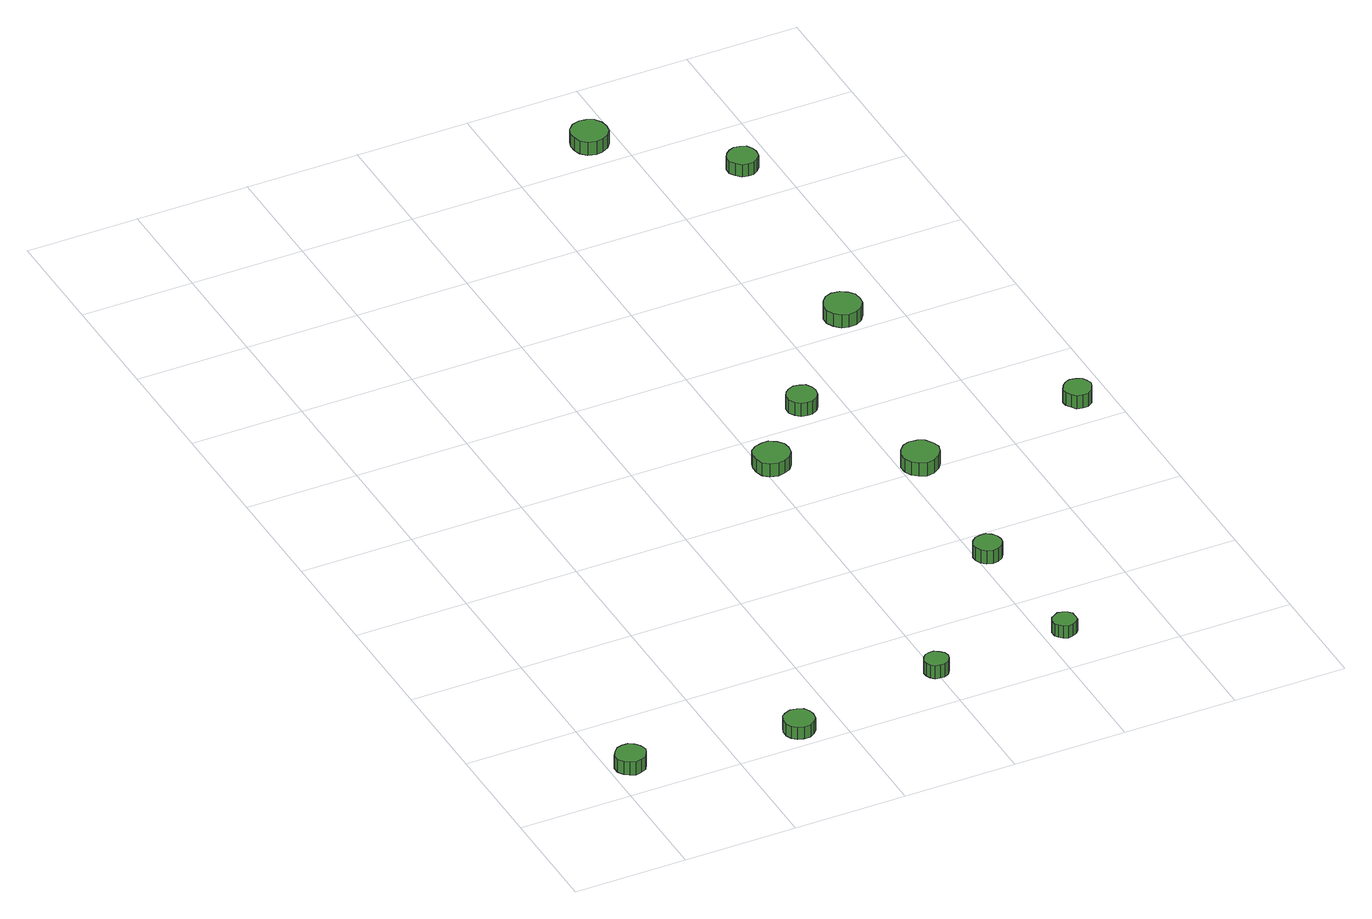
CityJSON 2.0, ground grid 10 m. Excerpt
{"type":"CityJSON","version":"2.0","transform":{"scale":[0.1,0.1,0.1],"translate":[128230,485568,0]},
"CityObjects":{
"tree1":{"type":"SolitaryVegetationObject","attributes":{"function":"something"},"geometry":[{"type":"MultiSurface","lod":"1","boundaries":[[[0,1,2,3,4,5,6,7,8,9,10,11,12,13,14]],[[15,16,17,18,19,20,21,22,23,24,25,26,27,28,29]],[[0,29,28,1]],[[1,28,27,2]],[[2,27,26,3]],[[3,26,25,4]],[[4,25,24,5]],[[5,24,23,6]],[[6,23,22,7]],[[7,22,21,8]],[[8,21,20,9]],[[9,20,19,10]],[[10,19,18,11]],[[11,18,17,12]],[[12,17,16,13]],[[13,16,15,14]],[[14,15,29,0]]]}]},
"tree2":{"type":"SolitaryVegetationObject","attributes":{"function":"something"},"geometry":[{"type":"MultiSurface","lod":"1","boundaries":[[[30,31,32,33,34,35,36,37,38,39,40,41,42,43,44]],[[45,46,47,48,49,50,51,52,53,54,55,56,57,58,59]],[[30,59,58,31]],[[31,58,57,32]],[[32,57,56,33]],[[33,56,55,34]],[[34,55,54,35]],[[35,54,53,36]],[[36,53,52,37]],[[37,52,51,38]],[[38,51,50,39]],[[39,50,49,40]],[[40,49,48,41]],[[41,48,47,42]],[[42,47,46,43]],[[43,46,45,44]],[[44,45,59,30]]]}]},
"tree3":{"type":"SolitaryVegetationObject","attributes":{"function":"something"},"geometry":[{"type":"MultiSurface","lod":"1","boundaries":[[[60,61,62,63,64,65,66,67,68,69,70,71,72,73,74]],[[75,76,77,78,79,80,81,82,83,84,85,86,87,88,89]],[[60,89,88,61]],[[61,88,87,62]],[[62,87,86,63]],[[63,86,85,64]],[[64,85,84,65]],[[65,84,83,66]],[[66,83,82,67]],[[67,82,81,68]],[[68,81,80,69]],[[69,80,79,70]],[[70,79,78,71]],[[71,78,77,72]],[[72,77,76,73]],[[73,76,75,74]],[[74,75,89,60]]]}]},
"tree4":{"type":"SolitaryVegetationObject","attributes":{"function":"something"},"geometry":[{"type":"MultiSurface","lod":"1","boundaries":[[[90,91,92,93,94,95,96,97,98,99,100,101,102,103,104]],[[105,106,107,108,109,110,111,112,113,114,115,116,117,118,119]],[[90,119,118,91]],[[91,118,117,92]],[[92,117,116,93]],[[93,116,115,94]],[[94,115,114,95]],[[95,114,113,96]],[[96,113,112,97]],[[97,112,111,98]],[[98,111,110,99]],[[99,110,109,100]],[[100,109,108,101]],[[101,108,107,102]],[[102,107,106,103]],[[103,106,105,104]],[[104,105,119,90]]]}]},
"tree5":{"type":"SolitaryVegetationObject","attributes":{"function":"something"},"geometry":[{"type":"MultiSurface","lod":"1","boundaries":[[[120,121,122,123,124,125,126,127,128,129,130,131,132,133,134]],[[135,136,137,138,139,140,141,142,143,144,145,146,147,148,149]],[[120,149,148,121]],[[121,148,147,122]],[[122,147,146,123]],[[123,146,145,124]],[[124,145,144,125]],[[125,144,143,126]],[[126,143,142,127]],[[127,142,141,128]],[[128,141,140,129]],[[129,140,139,130]],[[130,139,138,131]],[[131,138,137,132]],[[132,137,136,133]],[[133,136,135,134]],[[134,135,149,120]]]}]},
"tree6":{"type":"SolitaryVegetationObject","attributes":{"function":"something"},"geometry":[{"type":"MultiSurface","lod":"1","boundaries":[[[150,151,152,153,154,155,156,157,158,159,160,161,162,163,164]],[[165,166,167,168,169,170,171,172,173,174,175,176,177,178,179]],[[150,179,178,151]],[[151,178,177,152]],[[152,177,176,153]],[[153,176,175,154]],[[154,175,174,155]],[[155,174,173,156]],[[156,173,172,157]],[[157,172,171,158]],[[158,171,170,159]],[[159,170,169,160]],[[160,169,168,161]],[[161,168,167,162]],[[162,167,166,163]],[[163,166,165,164]],[[164,165,179,150]]]}]},
"tree7":{"type":"SolitaryVegetationObject","attributes":{"function":"something"},"geometry":[{"type":"MultiSurface","lod":"1","boundaries":[[[180,181,182,183,184,185,186,187,188,189,190,191,192,193,194]],[[195,196,197,198,199,200,201,202,203,204,205,206,207,208,209]],[[180,209,208,181]],[[181,208,207,182]],[[182,207,206,183]],[[183,206,205,184]],[[184,205,204,185]],[[185,204,203,186]],[[186,203,202,187]],[[187,202,201,188]],[[188,201,200,189]],[[189,200,199,190]],[[190,199,198,191]],[[191,198,197,192]],[[192,197,196,193]],[[193,196,195,194]],[[194,195,209,180]]]}]},
"tree8":{"type":"SolitaryVegetationObject","attributes":{"function":"something"},"geometry":[{"type":"MultiSurface","lod":"1","boundaries":[[[210,211,212,213,214,215,216,217,218,219,220,221,222,223,224]],[[225,226,227,228,229,230,231,232,233,234,235,236,237,238,239]],[[210,239,238,211]],[[211,238,237,212]],[[212,237,236,213]],[[213,236,235,214]],[[214,235,234,215]],[[215,234,233,216]],[[216,233,232,217]],[[217,232,231,218]],[[218,231,230,219]],[[219,230,229,220]],[[220,229,228,221]],[[221,228,227,222]],[[222,227,226,223]],[[223,226,225,224]],[[224,225,239,210]]]}]},
"tree9":{"type":"SolitaryVegetationObject","attributes":{"function":"something"},"geometry":[{"type":"MultiSurface","lod":"1","boundaries":[[[240,241,242,243,244,245,246,247,248,249,250,251,252,253,254]],[[255,256,257,258,259,260,261,262,263,264,265,266,267,268,269]],[[240,269,268,241]],[[241,268,267,242]],[[242,267,266,243]],[[243,266,265,244]],[[244,265,264,245]],[[245,264,263,246]],[[246,263,262,247]],[[247,262,261,248]],[[248,261,260,249]],[[249,260,259,250]],[[250,259,258,251]],[[251,258,257,252]],[[252,257,256,253]],[[253,256,255,254]],[[254,255,269,240]]]}]},
"tree10":{"type":"SolitaryVegetationObject","attributes":{"function":"something"},"geometry":[{"type":"MultiSurface","lod":"1","boundaries":[[[270,271,272,273,274,275,276,277,278,279,280,281,282,283,284]],[[285,286,287,288,289,290,291,292,293,294,295,296,297,298,299]],[[270,299,298,271]],[[271,298,297,272]],[[272,297,296,273]],[[273,296,295,274]],[[274,295,294,275]],[[275,294,293,276]],[[276,293,292,277]],[[277,292,291,278]],[[278,291,290,279]],[[279,290,289,280]],[[280,289,288,281]],[[281,288,287,282]],[[282,287,286,283]],[[283,286,285,284]],[[284,285,299,270]]]}]},
"tree11":{"type":"SolitaryVegetationObject","attributes":{"function":"something"},"geometry":[{"type":"MultiSurface","lod":"1","boundaries":[[[300,301,302,303,304,305,306,307,308,309,310,311,312,313,314]],[[315,316,317,318,319,320,321,322,323,324,325,326,327,328,329]],[[300,329,328,301]],[[301,328,327,302]],[[302,327,326,303]],[[303,326,325,304]],[[304,325,324,305]],[[305,324,323,306]],[[306,323,322,307]],[[307,322,321,308]],[[308,321,320,309]],[[309,320,319,310]],[[310,319,318,311]],[[311,318,317,312]],[[312,317,316,313]],[[313,316,315,314]],[[314,315,329,300]]]}]},
"tree12":{"type":"SolitaryVegetationObject","attributes":{"function":"something"},"geometry":[{"type":"MultiSurface","lod":"1","boundaries":[[[330,331,332,333,334,335,336,337,338,339,340,341,342,343,344]],[[345,346,347,348,349,350,351,352,353,354,355,356,357,358,359]],[[330,359,358,331]],[[331,358,357,332]],[[332,357,356,333]],[[333,356,355,334]],[[334,355,354,335]],[[335,354,353,336]],[[336,353,352,337]],[[337,352,351,338]],[[338,351,350,339]],[[339,350,349,340]],[[340,349,348,341]],[[341,348,347,342]],[[342,347,346,343]],[[343,346,345,344]],[[344,345,359,330]]]}]}
},
"vertices":[
[32,36,19],[30,42,19],[27,46,19],[22,49,19],[17,49,19],[12,48,19],[8,44,19],[5,39,19],[5,33,19],[8,28,19],[12,25,19],[17,23,19],[22,24,19],[27,26,19],[30,31,19],[30,31,6],[27,26,6],[22,24,6],[17,23,6],[12,25,6],[8,28,6],[5,33,6],[5,39,6],[8,44,6],[12,48,6],[17,49,6],[22,49,6],[27,46,6],[30,42,6],[32,36,6],
[176,19,19],[175,24,19],[172,29,19],[167,31,19],[161,32,19],[156,30,19],[152,27,19],[150,22,19],[150,16,19],[152,11,19],[156,7,19],[161,6,19],[167,6,19],[172,9,19],[175,13,19],[175,13,7],[172,9,7],[167,6,7],[161,6,7],[156,7,7],[152,11,7],[150,16,7],[150,22,7],[152,27,7],[156,30,7],[161,32,7],[167,31,7],[172,29,7],[175,24,7],[176,19,7],
[307,36,25],[306,40,25],[303,43,25],[299,46,25],[295,46,25],[291,45,25],[288,42,25],[286,38,25],[286,34,25],[288,30,25],[291,27,25],[295,26,25],[299,26,25],[303,28,25],[306,32,25],[306,32,12],[303,28,12],[299,26,12],[295,26,12],[291,27,12],[288,30,12],[286,34,12],[286,38,12],[288,42,12],[291,45,12],[295,46,12],[299,46,12],[303,43,12],[306,40,12],[307,36,12],
[324,361,19],[323,367,19],[319,372,19],[313,376,19],[307,376,19],[300,374,19],[295,370,19],[293,364,19],[293,357,19],[295,351,19],[300,347,19],[307,345,19],[313,346,19],[319,349,19],[323,354,19],[323,354,6],[319,349,6],[313,346,6],[307,345,6],[300,347,6],[295,351,6],[293,357,6],[293,364,6],[295,370,6],[300,374,6],[307,376,6],[313,376,6],[319,372,6],[323,367,6],[324,361,6],
[424,39,25],[424,43,25],[421,46,25],[417,48,25],[413,49,25],[409,47,25],[406,45,25],[404,41,25],[404,36,25],[406,33,25],[409,30,25],[413,28,25],[417,29,25],[421,31,25],[424,34,25],[424,34,13],[421,31,13],[417,29,13],[413,28,13],[409,30,13],[406,33,13],[404,36,13],[404,41,13],[406,45,13],[409,47,13],[413,49,13],[417,48,13],[421,46,13],[424,43,13],[424,39,13],
[418,162,25],[417,167,25],[414,171,25],[410,174,25],[405,174,25],[400,173,25],[396,169,25],[394,165,25],[394,160,25],[396,155,25],[400,152,25],[405,150,25],[410,151,25],[414,153,25],[417,157,25],[417,157,12],[414,153,12],[410,151,12],[405,150,12],[400,152,12],[396,155,12],[394,160,12],[394,165,12],[396,169,12],[400,173,12],[405,174,12],[410,174,12],[414,171,12],[417,167,12],[418,162,12],
[380,424,18],[379,429,18],[376,434,18],[371,436,18],[366,437,18],[361,435,18],[357,432,18],[354,427,18],[354,421,18],[357,416,18],[361,412,18],[366,411,18],[371,411,18],[376,414,18],[379,418,18],[379,418,5],[376,414,5],[371,411,5],[366,411,5],[361,412,5],[357,416,5],[354,421,5],[354,427,5],[357,432,5],[361,435,5],[366,437,5],[371,436,5],[376,434,5],[379,429,5],[380,424,5],
[434,308,19],[432,314,19],[428,320,19],[422,323,19],[415,324,19],[409,322,19],[404,317,19],[401,311,19],[401,304,19],[404,298,19],[409,294,19],[415,291,19],[422,292,19],[428,296,19],[432,301,19],[432,301,6],[428,296,6],[422,292,6],[415,291,6],[409,294,6],[404,298,6],[401,304,6],[401,311,6],[404,317,6],[409,322,6],[415,324,6],[422,323,6],[428,320,6],[432,314,6],[434,308,6],
[469,521,19],[468,528,19],[464,533,19],[458,537,19],[451,538,19],[445,536,19],[440,531,19],[437,525,19],[437,518,19],[440,512,19],[445,507,19],[451,505,19],[458,506,19],[464,509,19],[468,515,19],[468,515,6],[464,509,6],[458,506,6],[451,505,6],[445,507,6],[440,512,6],[437,518,6],[437,525,6],[440,531,6],[445,536,6],[451,538,6],[458,537,6],[464,533,6],[468,528,6],[469,521,6],
[392,830,18],[391,836,18],[387,842,18],[381,845,18],[375,846,18],[368,844,18],[363,839,18],[361,833,18],[361,827,18],[363,821,18],[368,816,18],[375,814,18],[381,815,18],[387,818,18],[391,823,18],[391,823,5],[387,818,5],[381,815,5],[375,814,5],[368,816,5],[363,821,5],[361,827,5],[361,833,5],[363,839,5],[368,844,5],[375,846,5],[381,845,5],[387,842,5],[391,836,5],[392,830,5],
[581,324,25],[579,329,25],[577,333,25],[572,335,25],[567,336,25],[562,334,25],[559,331,25],[556,326,25],[556,321,25],[559,317,25],[562,313,25],[567,312,25],[572,312,25],[577,315,25],[579,319,25],[579,319,12],[577,315,12],[572,312,12],[567,312,12],[562,313,12],[559,317,12],[556,321,12],[556,326,12],[559,331,12],[562,334,12],[567,336,12],[572,335,12],[577,333,12],[579,329,12],[581,324,12],
[486,745,17],[485,750,17],[482,755,17],[477,757,17],[472,758,17],[467,756,17],[463,753,17],[460,748,17],[460,742,17],[463,737,17],[467,733,17],[472,732,17],[477,732,17],[482,735,17],[485,739,17],[485,739,5],[482,735,5],[477,732,5],[472,732,5],[467,733,5],[463,737,5],[460,742,5],[460,748,5],[463,753,5],[467,756,5],[472,758,5],[477,757,5],[482,755,5],[485,750,5],[486,745,5]
]}
